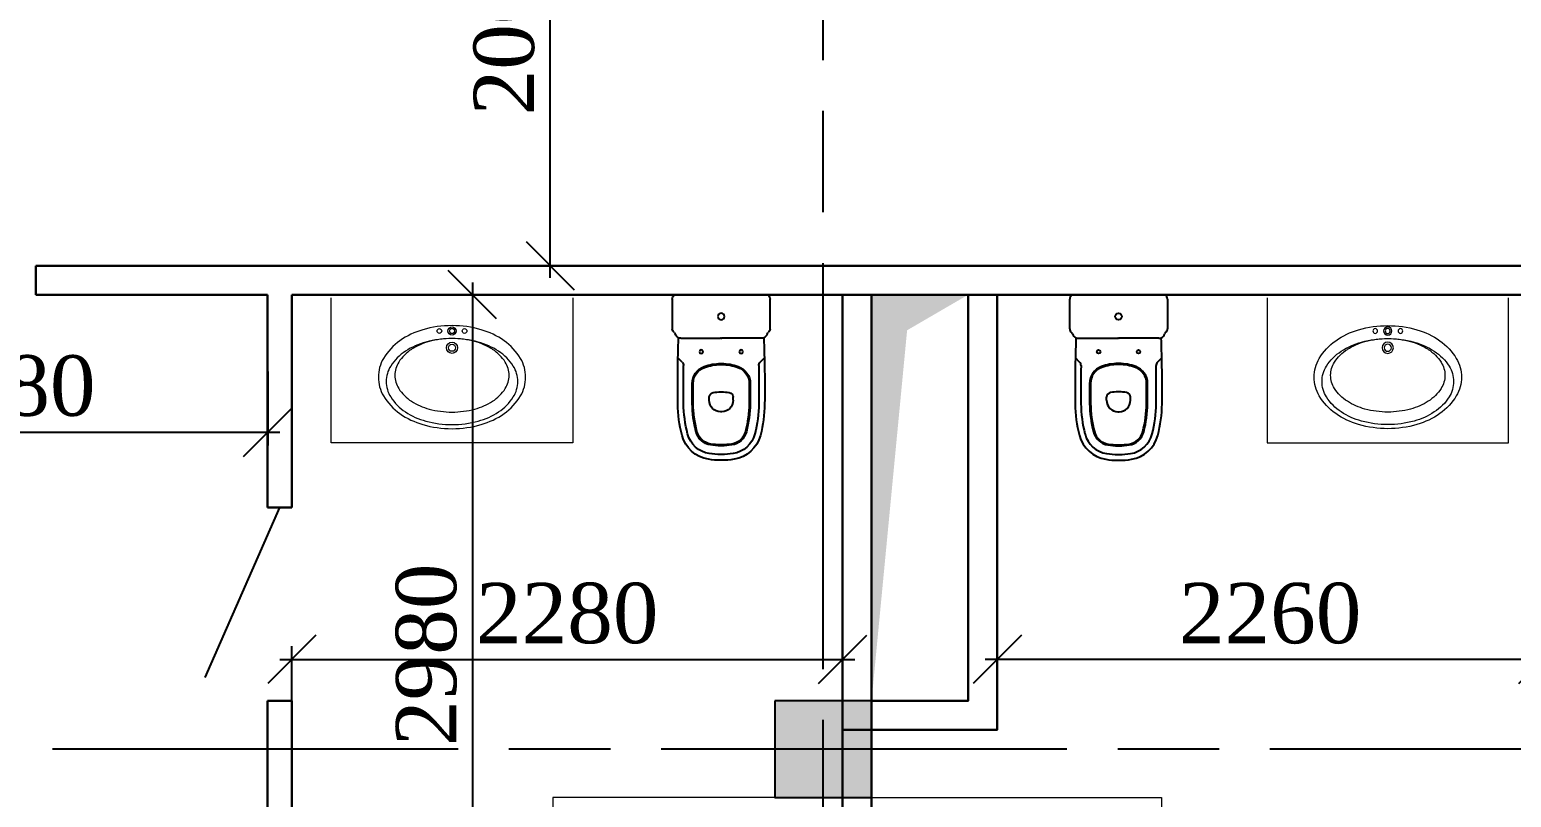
# Model space of a CAD drawing. Header units: inches. Extents: x 2870606 to 3671143, y -733551 to -473558.
# Drawn here: x 3389560 to 3395694, y -512623 to -509446 of the extents above; entities that cross this region are included whole.
import ezdxf

# ---------------------------------------------------------------- set-up
doc = ezdxf.new("R2010")
doc.units = ezdxf.units.IN
doc.header["$MEASUREMENT"] = 0
doc.linetypes.add('ACAD_ISO08W100', pattern=[36, 24, -3, 6, -3])
doc.layers.add('_0', color=7, linetype='Continuous', lineweight=25)
doc.layers.add('SANFURN', color=140, linetype='Continuous')
doc.styles.add('J~stule', font='dutch.ttf')
doc.dimstyles.new('J~style', dxfattribs={"dimscale": 100, "dimtxt": 2.5, "dimasz": 2, "dimexe": 0.55, "dimexo": 0.725, "dimtad": 1, "dimdec": 0, "dimdsep": 46, "dimtxsty": 'J~stule', "dimblk": 'OBLIQUE', "dimcen": 2, "dimdle": 0.5, "dimadec": 0, "dimazin": 0, "dimtfac": 1, "dimtdec": 0, "dimtmove": 0, "dimatfit": 3, "dimfxl": 1, "dimarcsym": 0})

# ---------------------------------------------------------------- blocks, each defined once
blk = doc.blocks.new('uouyotyolt')
at = {"layer": 'SANFURN', "lineweight": 15}
for p, q in [((2860162.5, 280610.8), (2860049, 280918.8)), ((2861129, 280918.8), (2860255.1, 280599.2)), ((2860160.6, 280439.1), (2860049, 280138.8)), ((2861129, 280138.8), (2860252.6, 280464.1))]:
    blk.add_line(p, q, dxfattribs=at)
for points in [[(2859989, 280078.8), (2859989, 280978.8), (2861189, 280978.8), (2861189, 280078.8)], [(2860049, 280138.8), (2860049, 280918.8), (2861129, 280918.8), (2861129, 280138.8)]]:
    blk.add_lwpolyline(points, close=True, dxfattribs=at)
blk.add_circle((2860182.8, 280528.8), 48, dxfattribs=at)
blk = doc.blocks.new('cu')
at = {"layer": '_0'}
for p, q in [((0, 0), (0, 186.3)), ((18.2, 200), (141, 200)), ((180, 164), (180, 0)), ((279, 158.9), (261.5, 176.4)), ((0, -2.5), (0, 0)), ((180, -2.5), (180, 0)), ((437, 47), (424.3, 47)), ((0, -5), (0, -2.5)), ((0, -191.3), (0, -5)), ((180, -2.5), (180, -5)), ((180, -169), (180, -5)), ((437, -52), (424.3, -52)), ((279, -163.9), (261.5, -181.4)), ((141, -205), (18.2, -205))]:
    blk.add_line(p, q, dxfattribs=at)
for centre, radius in [((236, 80), 7.5), ((90.2, -2.5), 13.5), ((90.2, -2.5), 13.5), ((236, -85), 7.5)]:
    blk.add_circle(centre, radius, dxfattribs=at)
for centre, radius, start, end in [((8, 186.3), 8, 155.21151, 180.00003), ((18.2, 180), 20, 90, 150.98314), ((141, 181), 19, 34.93724, 90), ((164.8, 197.6), 10, 214.93724, 253.78478), ((155, 164), 25, 23.37762, 73.78478), ((383, -5322.3), 5500, 89.29054, 92.13617), ((155, 164), 25, 360, 23.37762), ((293.1, 173), 20, 225, 270.93637), ((383, -5322.3), 5476, 89.29054, 90.93637), ((444.2, -372.6), 526, 75.46051, 89.29054), ((444.2, -372.6), 550, 75.46051, 89.29054), ((548.7, 30), 110, 8.81618, 75.46052), ((548.7, 30), 134, 8.81618, 75.46052), ((485, 0), 200, 160.01601, 180), ((485, 0), 196, 160.01601, 180), ((367.5, 42.7), 75, 90.1648, 160.01601), ((367.5, 42.7), 71, 90.1648, 160.01601), ((383, -5322.3), 5440, 89.29054, 90.1648), ((383, -5322.3), 5436, 89.29054, 90.1648), ((444.2, -372.6), 490, 75.46051, 89.29054), ((444.2, -372.6), 486, 75.46051, 89.29054), ((548.7, 30), 70, 8.81618, 75.46052), ((548.7, 30), 74, 8.81618, 75.46052), ((485, 0), 200, 180, 180.71622), ((485, 0), 196, 180, 180.73083), ((582, 0), 180, 170.28485, 180), ((424.3, 27), 20, 90, 170.28485), ((437, 0), 47, 0, 90), ((437, 0), 47, 356.95091, 0), ((355, 0), 266, 0, 8.81618), ((355, 0), 266, 359.4615, 0), ((355, 0), 270, 0, 8.81618), ((355, 0), 270, 359.46948, 0), ((355, 0), 306, 0, 8.81618), ((355, 0), 306, 359.53189, 0), ((355, 0), 330, 0, 8.81618), ((485, -5), 200, 179.28378, 180), ((485, -5), 200, 180, 199.98399), ((485, -5), 196, 179.26917, 180), ((485, -5), 196, 180, 199.98399), ((582, 0), 180, 180, 180.7958), ((582, -5), 180, 179.2042, 180), ((582, -5), 180, 180, 189.71515), ((424.3, -32), 20, 189.71515, 270), ((437, -5), 47, 270, 0), ((437, -5), 47, 0, 3.04909), ((548.7, -35), 70, 284.53948, 351.18382), ((548.7, -35), 74, 284.53948, 351.18382), ((548.7, -35), 110, 284.53948, 351.18382), ((548.7, -35), 134, 284.53948, 351.18382), ((355, -5), 266, 351.18382, 0), ((355, -5), 266, 0, 0.5385), ((355, -5), 270, 351.18382, 0), ((355, -5), 270, 0, 0.53052), ((355, -5), 306, 351.18382, 0), ((355, -5), 306, 0, 0.46811), ((355, -5), 330, 351.18382, 0), ((355, 0), 330, 359.56594, 0), ((355, -5), 330, 0, 0.43406), ((367.5, -47.7), 75, 199.98399, 269.8352), ((367.5, -47.7), 71, 199.98399, 269.8352), ((383, 5317.3), 5436, 269.8352, 270.70946), ((383, 5317.3), 5440, 269.8352, 270.70946), ((444.2, 367.6), 486, 270.70946, 284.53949), ((444.2, 367.6), 490, 270.70946, 284.53949), ((155, -169), 25, 286.21522, 336.62238), ((155, -169), 25, 336.62238, 0), ((383, 5317.3), 5500, 267.86383, 270.70946), ((293.1, -178), 20, 89.06363, 135), ((383, 5317.3), 5476, 269.06363, 270.70946), ((444.2, 367.6), 526, 270.70946, 284.53949), ((444.2, 367.6), 550, 270.70946, 284.53949), ((8, -191.3), 8, 179.99997, 204.78849), ((18.2, -185), 20, 209.01686, 270), ((141, -186), 19, 270, 325.06276), ((164.8, -202.6), 10, 106.21522, 145.06276)]:
    blk.add_arc(centre, radius, start, end, dxfattribs=at)
blk = doc.blocks.new('ITYIR6')
at = {"lineweight": 13, "elevation": -58.9}
blk.add_lwpolyline([(2899772.1, 225462.1), (2899772.1, 224862.1), (2898772.1, 224862.1), (2898772.1, 225462.1)], dxfattribs=at)
at = {"lineweight": 13}
for centre, radius in [((2899219.9, 225324.7, -58.9), 9.72), ((2899272.1, 225324.7, -58.9), 17.3), ((2899272.1, 225324.7, -58.9), 10.5), ((2899324.1, 225324.7, -58.9), 9.72), ((2899272.1, 225255.3, -58.9), 23.1), ((2899272.1, 225255.3, -58.9), 14.7)]:
    blk.add_circle(centre, radius, dxfattribs=at)
for centre, radius, start, end in [((2899240.6, 225021.4, -58.9), 321.1, 106.16225, 124.97931), ((2899272.1, 224912.8, -58.9), 434.2, 90, 106.16225), ((2899272.1, 224912.8, -58.9), 434.2, 73.83775, 90), ((2899303.6, 225021.4, -58.9), 321.1, 55.02069, 73.83775), ((2899192.5, 225090.2, -58.9), 237.1, 124.97931, 149.37391), ((2899192.1, 225068.8, -58.9), 205.9, 123.16508, 147.63235), ((2899200.8, 225099.1, -58.9), 177.9, 122.71568, 147.18544), ((2899240.4, 224994.9, -58.9), 294.2, 105.14659, 123.16508), ((2899243.9, 225032.2, -58.9), 257.5, 104.90006, 122.71568), ((2899272.1, 224878, -58.9), 415.4, 90, 105.14659), ((2899272.1, 224926.1, -58.9), 367.3, 90, 104.90006), ((2899272.1, 224926.1, -58.9), 367.3, 75.09994, 90), ((2899272.1, 224878, -58.9), 415.4, 74.85341, 90), ((2899300.3, 225032.2, -58.9), 257.5, 57.28432, 75.09994), ((2899303.7, 224994.9, -58.9), 294.2, 56.83492, 74.85341), ((2899343.3, 225099.1, -58.9), 177.9, 32.81456, 57.28432), ((2899352, 225068.8, -58.9), 205.9, 32.36765, 56.83492), ((2899351.7, 225090.2, -58.9), 237.1, 30.62609, 55.02069), ((2899119, 225133.7, -58.9), 151.8, 149.37391, 180), ((2899118.7, 225115.4, -58.9), 119, 147.63235, 180), ((2899135.5, 225141.3, -58.9), 100.1, 147.18544, 180), ((2899408.7, 225141.3, -58.9), 100.1, 0, 32.81456), ((2899425.4, 225115.4, -58.9), 119, 0, 32.36765), ((2899425.1, 225133.7, -58.9), 151.8, 0, 30.62609), ((2899119, 225133.7, -58.9), 151.8, 180, 210.62609), ((2899118.7, 225115.4, -58.9), 119, 180, 212.36765), ((2899135.5, 225141.3, -58.9), 100.1, 180, 212.81456), ((2899408.7, 225141.3, -58.9), 100.1, 327.18544, 0), ((2899425.4, 225115.4, -58.9), 119, 327.63235, 0), ((2899425.1, 225133.7, -58.9), 151.8, 329.37391, 0), ((2899192.5, 225177.2, -58.9), 237.1, 210.62609, 235.02069), ((2899192.1, 225161.9, -58.9), 205.9, 212.36765, 236.83492), ((2899200.8, 225183.4, -58.9), 177.9, 212.81456, 237.28432), ((2899343.3, 225183.4, -58.9), 177.9, 302.71568, 327.18544), ((2899352, 225161.9, -58.9), 205.9, 303.16508, 327.63235), ((2899351.7, 225177.2, -58.9), 237.1, 304.97931, 329.37391), ((2899240.4, 225235.8, -58.9), 294.2, 236.83492, 254.85341), ((2899243.9, 225250.4, -58.9), 257.5, 237.28432, 255.09994), ((2899272.1, 225356.5, -58.9), 367.3, 255.09994, 270), ((2899272.1, 225356.5, -58.9), 367.3, 270, 284.90006), ((2899300.3, 225250.4, -58.9), 257.5, 284.90006, 302.71568), ((2899303.7, 225235.8, -58.9), 294.2, 285.14659, 303.16508), ((2899240.6, 225246, -58.9), 321.1, 235.02069, 253.83775), ((2899272.1, 225354.6, -58.9), 434.2, 253.83775, 270), ((2899272.1, 225352.7, -58.9), 415.4, 254.85341, 270), ((2899272.1, 225352.7, -58.9), 415.4, 270, 285.14659), ((2899272.1, 225354.6, -58.9), 434.2, 270, 286.16225), ((2899303.6, 225246, -58.9), 321.1, 286.16225, 304.97931)]:
    blk.add_arc(centre, radius, start, end, dxfattribs=at)
blk = doc.blocks.new('_Oblique')
at = {"color": 0, "linetype": 'ByBlock', "lineweight": -2}
blk.add_line((-0.5, -0.5), (0.5, 0.5), dxfattribs=at)
blk = doc.blocks.new('*D652')
at = {"color": 0, "lineweight": -2, "transparency": 16777216}
for p, q in [((3391399.4, -508423.1), (3391769.8, -508423.1)), ((3391714.8, -510473.1), (3391714.8, -508373.1)), ((3391399.4, -510423.1), (3391769.8, -510423.1))]:
    blk.add_line(p, q, dxfattribs=at)
at = {"layer": 'Defpoints', "color": 0, "lineweight": 35, "transparency": 16777216}
for p in [(3391326.9, -508423.1), (3391714.8, -508423.1), (3391326.9, -510423.1)]:
    blk.add_point(p, dxfattribs=at)
at = {"color": 0, "lineweight": -2, "transparency": 16777216, "xscale": 200, "yscale": 200, "zscale": 200}
for p, rotation in [((3391714.8, -508423.1), 90), ((3391714.8, -510423.1), 270)]:
    blk.add_blockref('_Oblique', p, dxfattribs=dict(at, rotation=rotation))
at = {"color": 0, "transparency": 16777216, "insert": (3391524.8, -509423.1), "char_height": 250, "attachment_point": 5, "rotation": 90, "style": 'J~stule'}
blk.add_mtext('2000', dxfattribs=at)
blk = doc.blocks.new('*D653')
at = {"color": 0, "lineweight": -2, "transparency": 16777216}
for p, q in [((3391393, -510493.1), (3391393, -513573.1)), ((3390904.2, -510543.1), (3391448, -510543.1)), ((3390904.2, -513523.1), (3391448, -513523.1))]:
    blk.add_line(p, q, dxfattribs=at)
at = {"layer": 'Defpoints', "color": 0, "lineweight": 35, "transparency": 16777216}
for p in [(3390831.7, -510543.1), (3390831.7, -513523.1), (3391393, -513523.1)]:
    blk.add_point(p, dxfattribs=at)
at = {"color": 0, "lineweight": -2, "transparency": 16777216, "xscale": 200, "yscale": 200, "zscale": 200}
for p, rotation in [((3391393, -510543.1), 90), ((3391393, -513523.1), 270)]:
    blk.add_blockref('_Oblique', p, dxfattribs=dict(at, rotation=rotation))
at = {"color": 0, "transparency": 16777216, "insert": (3391202.8, -512033.1), "char_height": 250, "attachment_point": 5, "rotation": 90, "style": 'J~stule'}
blk.add_mtext('2980', dxfattribs=at)
blk = doc.blocks.new('*D665')
at = {"color": 0, "lineweight": -2, "transparency": 16777216}
for p, q in [((3393565.4, -512053.4), (3393565.4, -511997.5)), ((3395825.4, -512160.8), (3395825.4, -511997.5)), ((3395875.4, -512052.5), (3393515.4, -512052.5))]:
    blk.add_line(p, q, dxfattribs=at)
at = {"layer": 'Defpoints', "color": 0, "lineweight": 35, "transparency": 16777216}
for p in [(3393565.4, -512052.5), (3393565.4, -512125.9), (3395825.4, -512233.3)]:
    blk.add_point(p, dxfattribs=at)
at = {"color": 0, "lineweight": -2, "transparency": 16777216, "xscale": 200, "yscale": 200, "zscale": 200, "rotation": 180}
blk.add_blockref('_Oblique', (3393565.4, -512052.5), dxfattribs=at)
at = {"color": 0, "lineweight": -2, "transparency": 16777216, "xscale": 200, "yscale": 200, "zscale": 200}
blk.add_blockref('_Oblique', (3395825.4, -512052.5), dxfattribs=at)
at = {"color": 0, "transparency": 16777216, "insert": (3394695.4, -511862.4), "char_height": 250, "attachment_point": 5, "style": 'J~stule'}
blk.add_mtext('2260', dxfattribs=at)
blk = doc.blocks.new('*D666')
at = {"color": 0, "lineweight": -2, "transparency": 16777216}
for p, q in [((3390645.4, -512245.9), (3390645.4, -511997.5)), ((3392925.4, -512150.6), (3392925.4, -511997.5)), ((3390595.4, -512052.5), (3392975.4, -512052.5))]:
    blk.add_line(p, q, dxfattribs=at)
at = {"layer": 'Defpoints', "color": 0, "lineweight": 35, "transparency": 16777216}
for p in [(3392925.4, -512052.5), (3392925.4, -512223.1), (3390645.4, -512318.4)]:
    blk.add_point(p, dxfattribs=at)
at = {"color": 0, "lineweight": -2, "transparency": 16777216, "xscale": 200, "yscale": 200, "zscale": 200, "rotation": 180}
blk.add_blockref('_Oblique', (3390645.4, -512052.5), dxfattribs=at)
at = {"color": 0, "lineweight": -2, "transparency": 16777216, "xscale": 200, "yscale": 200, "zscale": 200}
blk.add_blockref('_Oblique', (3392925.4, -512052.5), dxfattribs=at)
at = {"color": 0, "transparency": 16777216, "insert": (3391785.4, -511862.3), "char_height": 250, "attachment_point": 5, "style": 'J~stule'}
blk.add_mtext('2280', dxfattribs=at)
blk = doc.blocks.new('*D667')
at = {"color": 0, "lineweight": -2, "transparency": 16777216}
for p, q in [((3388365.4, -510861.4), (3388365.4, -511167.1)), ((3390545.4, -510861.4), (3390545.4, -511167.1)), ((3388315.4, -511112.1), (3390595.4, -511112.1))]:
    blk.add_line(p, q, dxfattribs=at)
at = {"layer": 'Defpoints', "color": 0, "lineweight": 35, "transparency": 16777216}
for p in [(3388365.4, -510788.9), (3390545.4, -510788.9), (3390545.4, -511112.1)]:
    blk.add_point(p, dxfattribs=at)
at = {"color": 0, "lineweight": -2, "transparency": 16777216, "xscale": 200, "yscale": 200, "zscale": 200, "rotation": 180}
blk.add_blockref('_Oblique', (3388365.4, -511112.1), dxfattribs=at)
at = {"color": 0, "lineweight": -2, "transparency": 16777216, "xscale": 200, "yscale": 200, "zscale": 200}
blk.add_blockref('_Oblique', (3390545.4, -511112.1), dxfattribs=at)
at = {"color": 0, "transparency": 16777216, "insert": (3389455.4, -510921), "char_height": 250, "attachment_point": 5, "style": 'J~stule'}
blk.add_mtext('2180', dxfattribs=at)

msp = doc.modelspace()

# ---------------------------------------------------------------- hatches: boundary and pattern name
h = msp.add_hatch(color=256)
h.dxf.hatch_style = 1
h.paths.add_polyline_path([(3393045.37, -512623.13), (3393045.37, -512223.13), (3392645.37, -512223.13), (3392645.37, -512623.13)])

# ---------------------------------------------------------------- linework, layer by layer
at = {"color": 252, "linetype": 'ACAD_ISO08W100', "ltscale": 70}
for p, q in [((3392845.37, -524692.02), (3392845.37, -496403.85)), ((3441734.29, -512423.13), (3375840.6, -512423.13))]:
    msp.add_line(p, q, dxfattribs=at)
at = {"lineweight": 30}
for p, q in [((3389585.01, -510423.13, 117.75), (3389585.01, -510543.13, 117.75)), ((3390545.37, -511423.12), (3390545.37, -510543.13)), ((3390645.37, -511423.12), (3390645.37, -510543.13)), ((3392925.37, -513523.13), (3392925.37, -510543.13)), ((3393045.37, -513523.13), (3393045.37, -510543.13)), ((3390545.37, -511423.12), (3390645.37, -511423.12)), ((3390545.37, -513623.09), (3390545.37, -512223.13)), ((3390545.37, -512223.13), (3390645.37, -512223.13)), ((3390645.37, -513523.09), (3390645.37, -512223.13))]:
    msp.add_line(p, q, dxfattribs=at)
for points in [[(3398865.01, -510423.13), (3389585.01, -510423.13)], [(3390545.37, -510543.13), (3389585.01, -510543.13)], [(3392925.37, -510543.13), (3390645.37, -510543.13)], [(3395825.37, -510543.13), (3393565.37, -510543.13)]]:
    msp.add_lwpolyline(points, dxfattribs=at)
for points in [[(3392925.37, -510543.13), (3392925.37, -512343.13), (3393565.37, -512343.13), (3393565.37, -510543.13)], [(3393445.37, -510543.13), (3393445.37, -512223.13), (3393045.37, -512223.13), (3393045.37, -510543.13)]]:
    msp.add_lwpolyline(points, close=True, dxfattribs=at)
at = {"color": 0}
msp.add_lwpolyline([(3390286.75, -512127.68), (3390595.37, -511423.12)], dxfattribs=at)
msp.add_lwpolyline([(3392645.37, -512223.13), (3392645.37, -512623.13), (3393045.37, -512623.13), (3393045.37, -512223.13)], close=True)
msp.add_solid([(3393045.37, -512223.13), (3393045.37, -510543.13), (3393192.45, -510690.21), (3393445.37, -510543.13)])

# ---------------------------------------------------------------- block references
at = {"color": 1}
for name, p in [('ITYIR6', (492036.39, -736017.91, 58.88)), ('uouyotyolt', (533056.39, -793601.96))]:
    msp.add_blockref(name, p, dxfattribs=at)
at = {"xscale": -1, "rotation": 90.00000136070172}
msp.add_blockref('cu', (3392420.37, -510543.13), dxfattribs=at)
at = {"rotation": 269.9999986392983}
msp.add_blockref('cu', (3394070.37, -510543.13), dxfattribs=at)
at = {"color": 1, "xscale": -1}
for name, p in [('ITYIR6', (6294454.35, -736017.91, 58.88)), ('uouyotyolt', (6252914.36, -793601.96))]:
    msp.add_blockref(name, p, dxfattribs=at)

# ---------------------------------------------------------------- dimensions: what is measured, and where the dimension line sits
for base, p1, p2, picture, middle in [((3391714.83, -508423.13), (3391326.93, -510423.13), (3391326.93, -508423.13), '*D652', (3391524.82, -509423.13)), ((3391392.97, -513523.09), (3390831.73, -510543.13), (3390831.73, -513523.09), '*D653', (3391202.78, -512033.11))]:
    dim = msp.add_linear_dim(base=base, p1=p1, p2=p2, angle=90, dimstyle='J~style', override={"dimdec": 1, "dimtdec": 1})
    dim.commit()
    dim.dimension.update_dxf_attribs({"geometry": picture, "text_midpoint": middle})
for base, p1, p2, picture, middle in [((3390545.37, -511112.07), (3388365.37, -510788.87), (3390545.37, -510788.87), '*D667', (3389455.37, -510921.02)), ((3392925.37, -512052.46), (3390645.37, -512318.42), (3392925.37, -512223.13), '*D666', (3391785.37, -511862.27)), ((3393565.37, -512052.46), (3395825.37, -512233.32), (3393565.37, -512125.93), '*D665', (3394695.37, -511862.44))]:
    dim = msp.add_linear_dim(base=base, p1=p1, p2=p2, dimstyle='J~style', override={"dimdec": 1, "dimtdec": 1})
    dim.commit()
    dim.dimension.update_dxf_attribs({"geometry": picture, "text_midpoint": middle})

doc.saveas('drawing.dxf')
